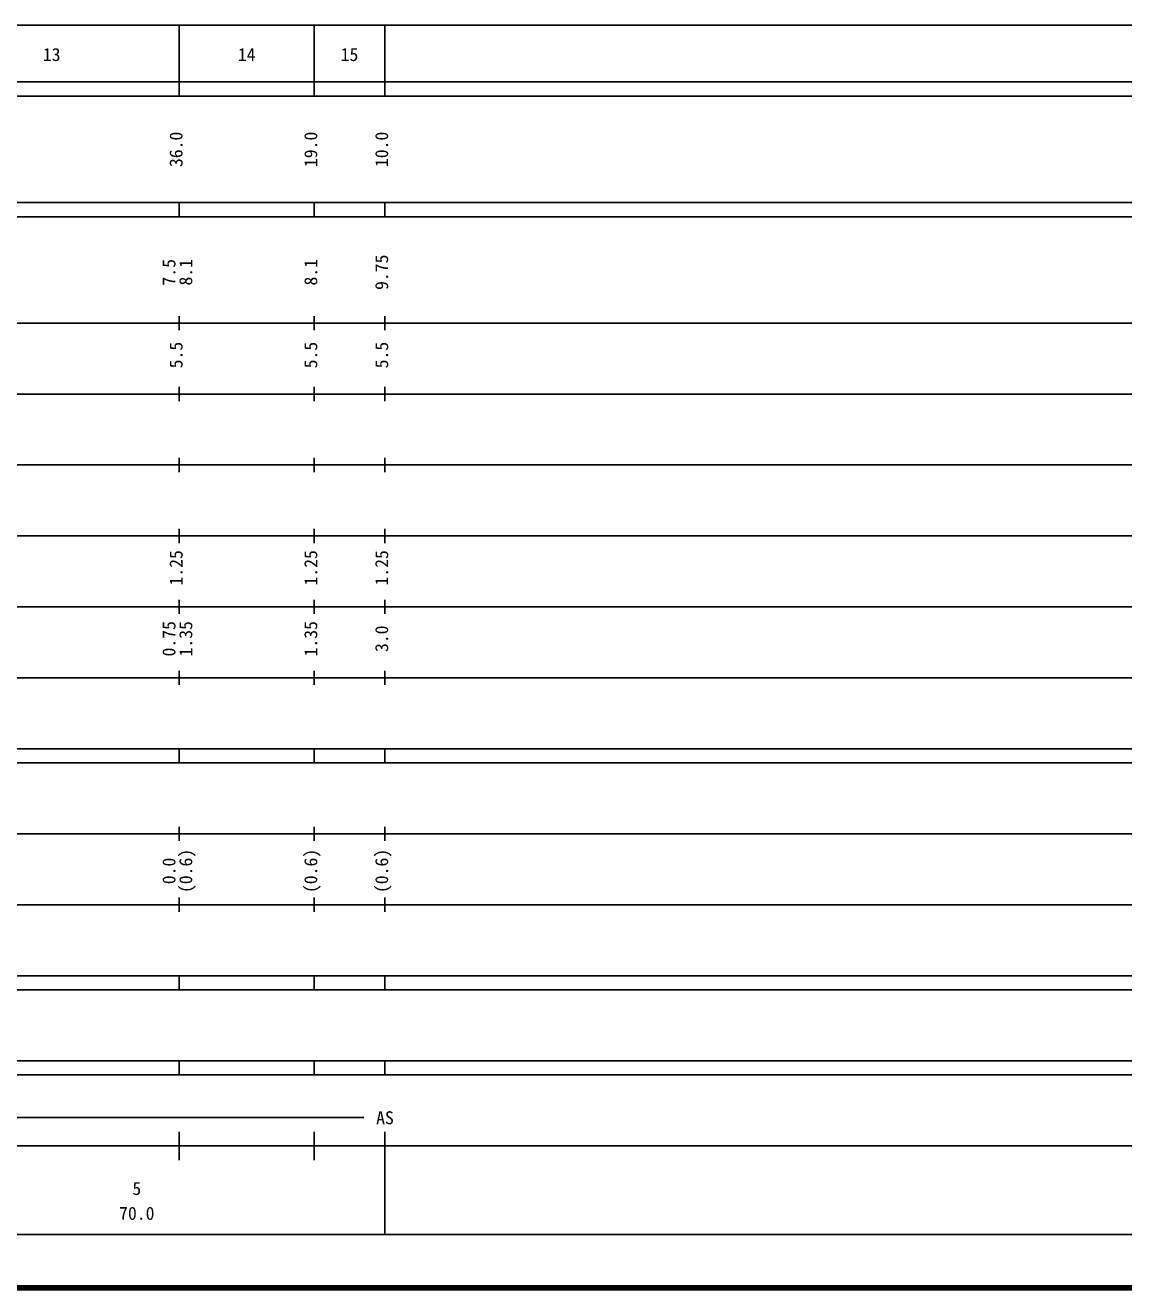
# Model space of a CAD drawing. Units: millimetres on the paper, enlarged 1000 times. Extents: x 34864 to 674864, y -75440 to 284560.
# Drawn here: x 291133 to 446056, y -75440 to 102560 of the extents above; entities that cross this region are included whole.
import ezdxf
from ezdxf.enums import TextEntityAlignment as Align

# ---------------------------------------------------------------- set-up
doc = ezdxf.new("R2010")
doc.units = ezdxf.units.MM
doc.header["$LTSCALE"] = 1000
doc.layers.add('M-TTL', color=2, linetype='Continuous', lineweight=140)
doc.layers.add('M-TTL-BAND', color=7, linetype='Continuous', lineweight=25)
doc.styles.add('ＭＳ ゴシック', font='')
doc.styles.get('ＭＳ ゴシック').set_extended_font_data('MS Gothic')

msp = doc.modelspace()

# ---------------------------------------------------------------- linework, layer by layer
at = {"layer": 'M-TTL'}
msp.add_line((34864, -75440), (674864, -75440), dxfattribs=at)
at = {"layer": 'M-TTL-BAND'}
for p, q in [((62864, 102560), (573864, 102560)), ((312864, 92560), (312864, 102560)), ((331864, 92560), (331864, 102560)), ((341864, 92560), (341864, 102560)), ((34864, 94560), (573864, 94560)), ((34864, 92560), (573864, 92560)), ((34864, 77560), (573864, 77560)), ((312864, 75560), (312864, 77560)), ((331864, 75560), (331864, 77560)), ((341864, 75560), (341864, 77560)), ((34864, 75560), (573864, 75560)), ((34864, 60560), (573864, 60560)), ((312864, 59560), (312864, 61560)), ((331864, 59560), (331864, 61560)), ((341864, 59560), (341864, 61560)), ((40864, 50560), (573864, 50560)), ((312864, 49560), (312864, 51560)), ((331864, 49560), (331864, 51560)), ((341864, 49560), (341864, 51560)), ((312864, 39560), (312864, 41560)), ((331864, 39560), (331864, 41560)), ((341864, 39560), (341864, 41560)), ((46864, 40560), (573864, 40560)), ((40864, 30560), (573864, 30560)), ((312864, 29560), (312864, 31560)), ((331864, 29560), (331864, 31560)), ((341864, 29560), (341864, 31560)), ((312864, 19560), (312864, 21560)), ((331864, 19560), (331864, 21560)), ((341864, 19560), (341864, 21560)), ((46864, 20560), (573864, 20560)), ((312864, 9560), (312864, 11560)), ((331864, 9560), (331864, 11560)), ((341864, 9560), (341864, 11560)), ((40864, 10560), (573864, 10560)), ((34864, 560), (573864, 560)), ((312864, -1440), (312864, 560)), ((331864, -1440), (331864, 560)), ((341864, -1440), (341864, 560)), ((34864, -1440), (573864, -1440)), ((312864, -12440), (312864, -10440)), ((331864, -12440), (331864, -10440)), ((341864, -12440), (341864, -10440)), ((43864, -11440), (573864, -11440)), ((312864, -22440), (312864, -20440)), ((331864, -22440), (331864, -20440)), ((341864, -22440), (341864, -20440)), ((34864, -21440), (573864, -21440)), ((34864, -31440), (573864, -31440)), ((312864, -33440), (312864, -31440)), ((331864, -33440), (331864, -31440)), ((341864, -33440), (341864, -31440)), ((34864, -33440), (573864, -33440)), ((34864, -43440), (573864, -43440)), ((312864, -45440), (312864, -43440)), ((331864, -45440), (331864, -43440)), ((341864, -45440), (341864, -43440)), ((34864, -45440), (573864, -45440)), ((65864, -51440), (338864, -51440)), ((312864, -57440), (312864, -53440)), ((331864, -57440), (331864, -53440)), ((341864, -67940), (341864, -53440)), ((34864, -55440), (573864, -55440)), ((62864, -67940), (573864, -67940))]:
    msp.add_line(p, q, dxfattribs=at)

# ---------------------------------------------------------------- texts
at = {"layer": 'M-TTL-BAND', "style": 'ＭＳ ゴシック'}
for s, p in [('13', (294864, 96965)), ('14', (322364, 96965)), ('15', (336864, 96965)), ('AS', (341864, -52940)), ('5', (306864, -62917)), ('70.0', (306864, -66407))]:
    msp.add_text(s, height=1833, dxfattribs=at).set_placement(p, align=Align.BOTTOM_CENTER)
for s, p in [('36.0', (313864, 85060)), ('19.0', (332864, 85060)), ('10.0', (342864, 85060)), ('7.5', (312864, 67734)), ('8.1', (315234, 67734)), ('8.1', (332864, 67734)), ('9.75', (342864, 67734)), ('5.5', (313864, 56060)), ('5.5', (332864, 56060)), ('5.5', (342864, 56060)), ('1.25', (313864, 26060)), ('1.25', (332864, 26060)), ('1.25', (342864, 26060)), ('0.75', (312864, 16060)), ('1.35', (315234, 16060)), ('1.35', (332864, 16060)), ('3.0', (342864, 16060)), ('(0.6)', (315234, -16676)), ('(0.6)', (332864, -16676)), ('(0.6)', (342864, -16676)), ('0.0', (312864, -16676))]:
    msp.add_text(s, height=1833, rotation=90, dxfattribs=at).set_placement(p, align=Align.BOTTOM_CENTER)

doc.saveas('drawing.dxf')
